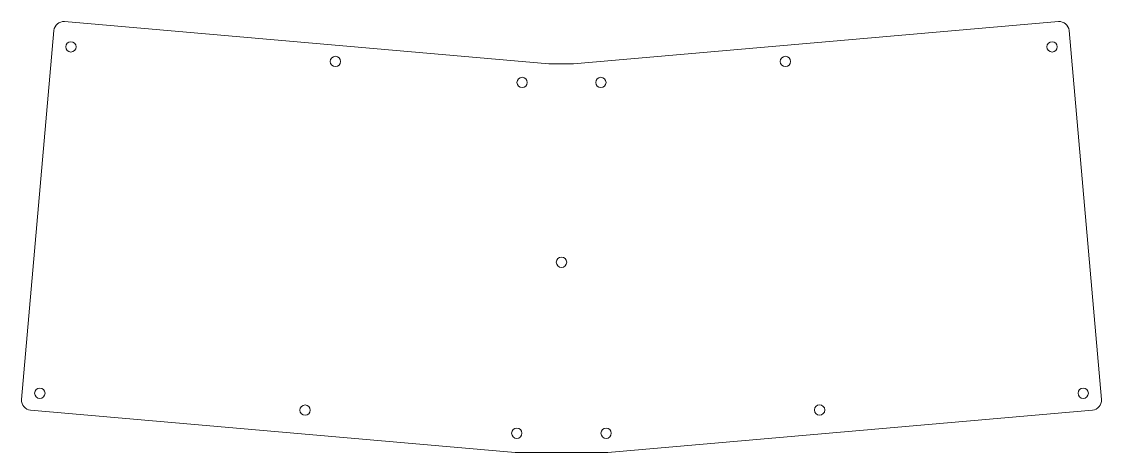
# Model space of a CAD drawing. Header units: inches. Extents: x 260 to 594, y -520 to -386.
import ezdxf

# ---------------------------------------------------------------- set-up
doc = ezdxf.new("R2010")
doc.units = ezdxf.units.IN
doc.header["$MEASUREMENT"] = 0

msp = doc.modelspace()

# ---------------------------------------------------------------- linework, layer by layer
at = {"color": 1, "lineweight": 0}
msp.add_lwpolyline([(441.4, -519.79), (412.82, -519.79), (262.97, -506.68, -0.414214), (260.24, -503.44), (270.24, -389.2, -0.414214), (273.48, -386.47), (423.23, -399.57), (430.87, -399.58), (580.74, -386.47, -0.414214), (583.99, -389.2), (593.98, -503.44, -0.414214), (591.26, -506.68)], format="xyb", close=True, dxfattribs=at)
for centre in [(275.49, -394.3), (578.74, -394.3), (357.21, -398.81), (496.31, -398.81), (414.95, -405.3), (439.28, -405.3), (427.11, -460.96), (265.87, -501.48), (588.36, -501.48), (347.86, -506.7), (506.89, -506.66), (413.29, -513.86), (440.91, -513.86)]:
    msp.add_circle(centre, 1.6, dxfattribs=at)

doc.saveas('drawing.dxf')
